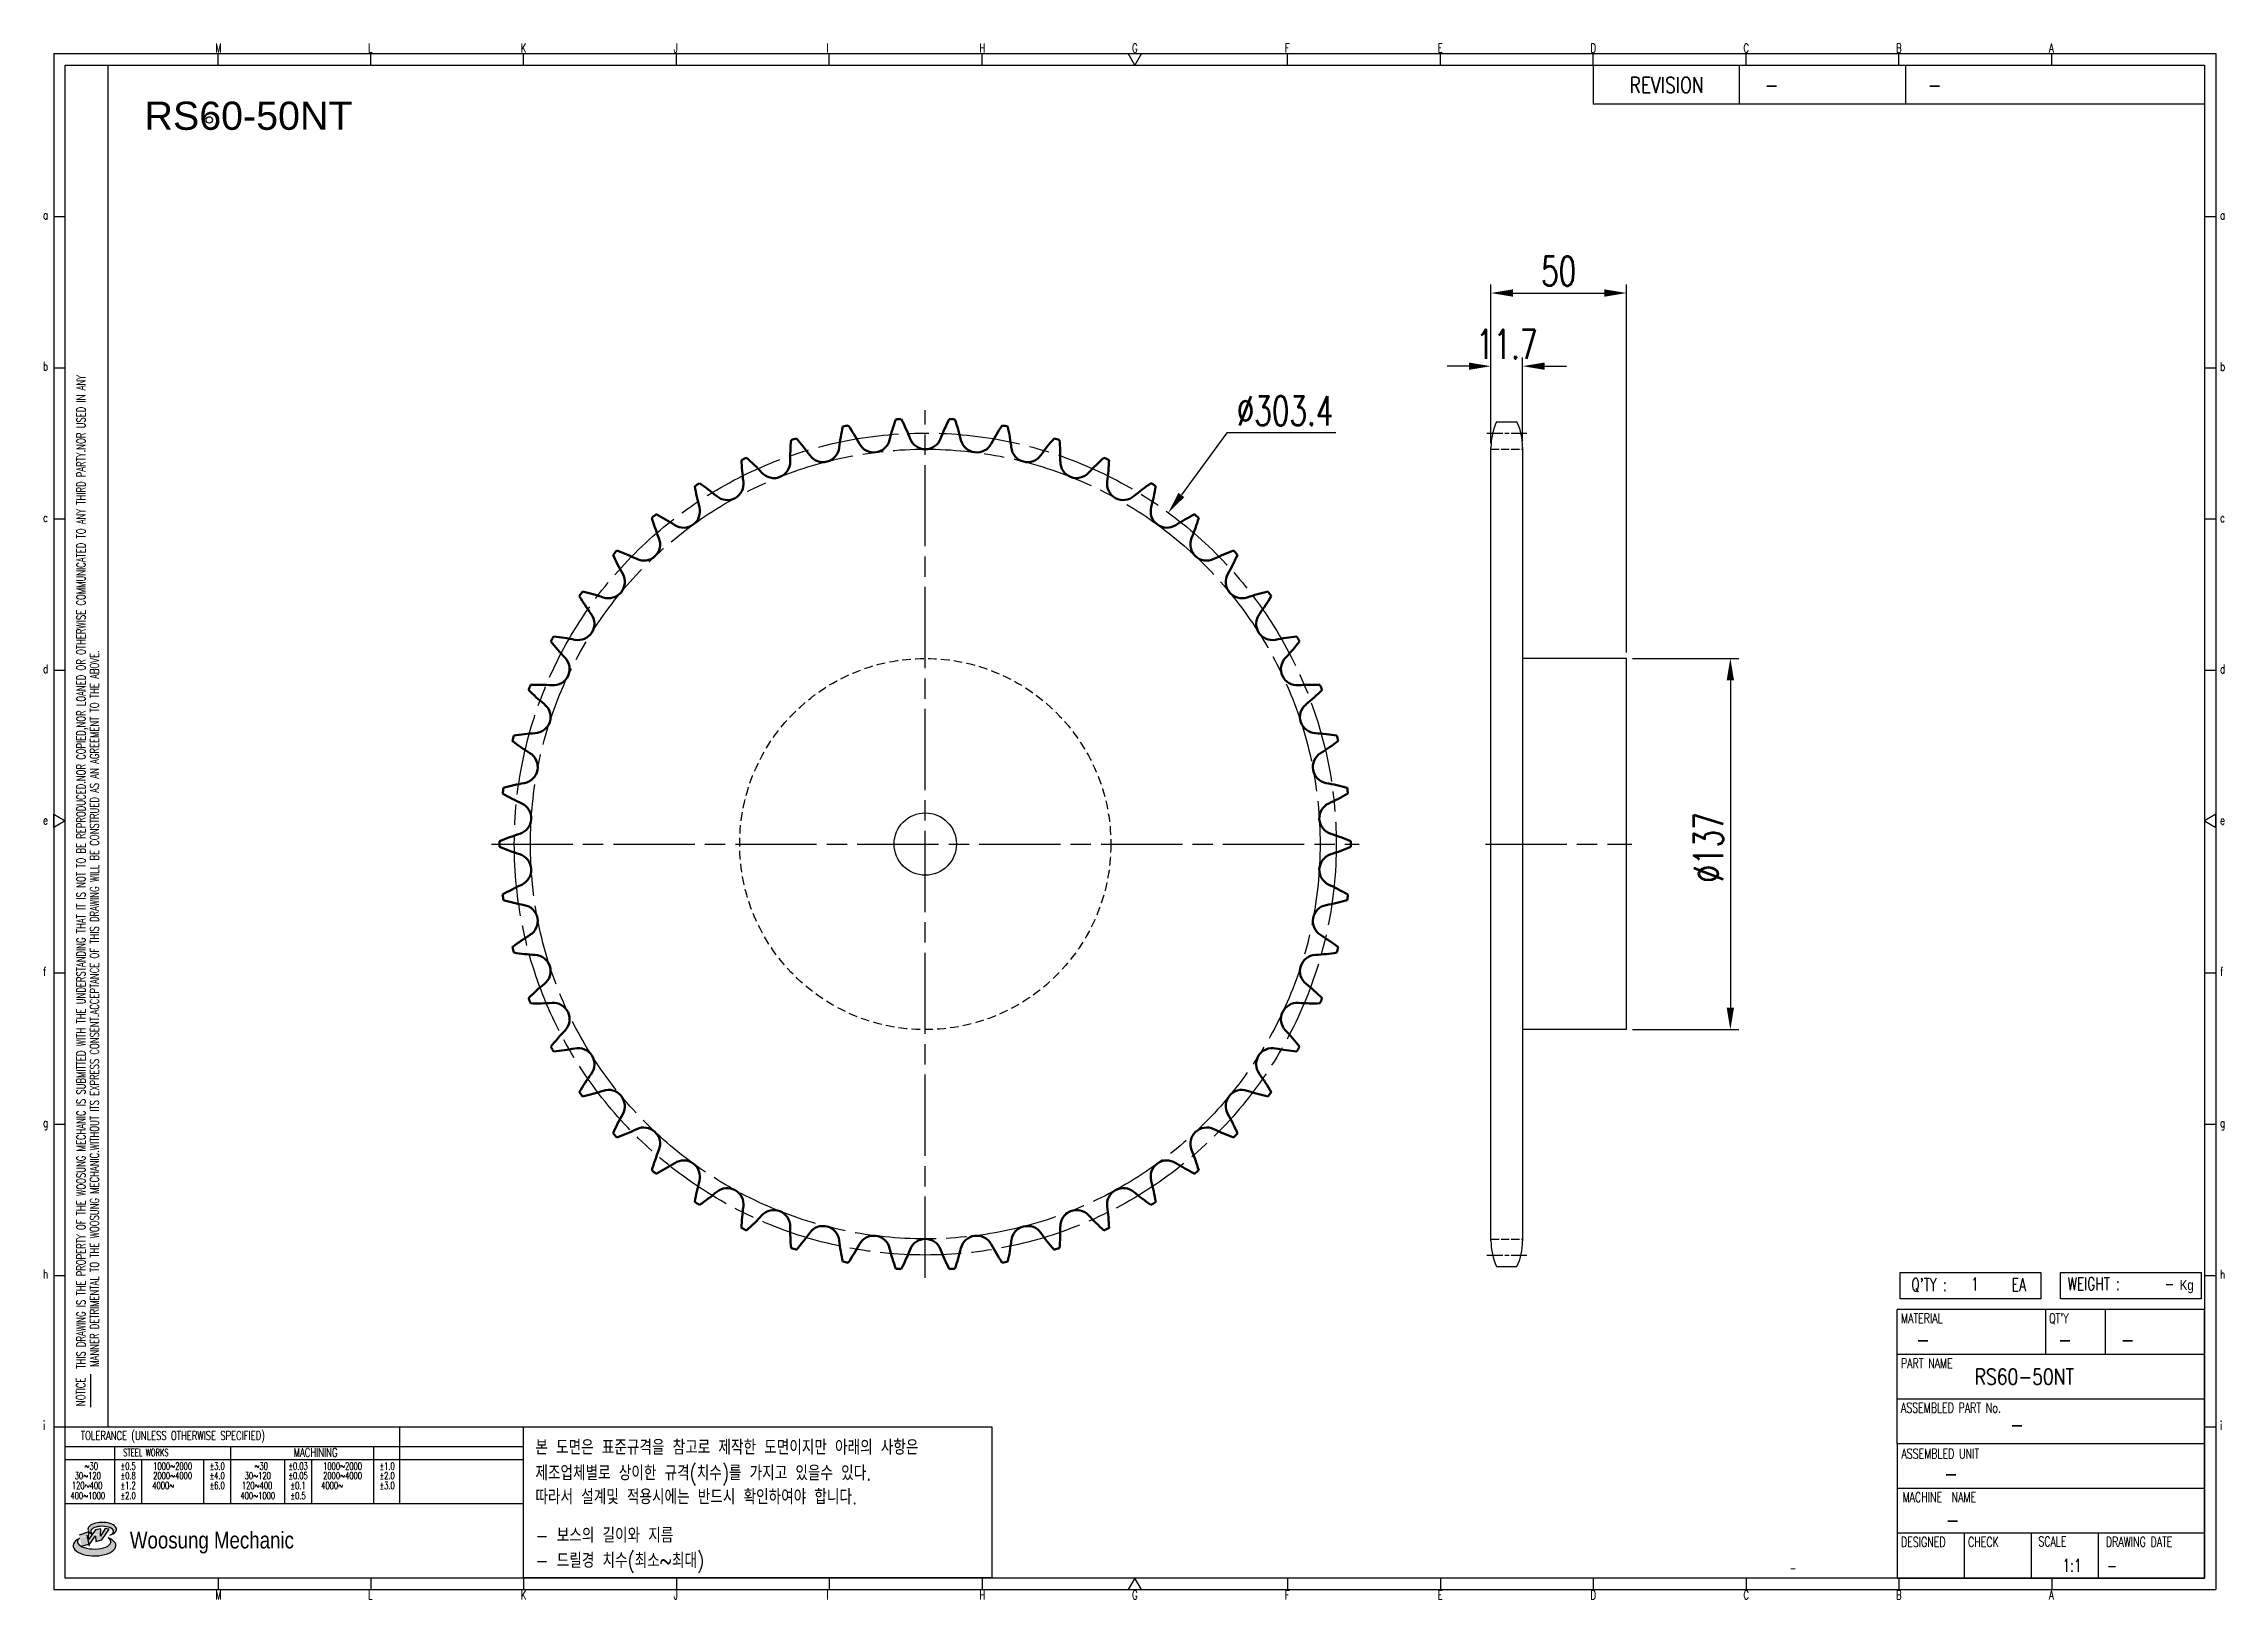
# Model space of a CAD drawing. Header units: millimetres. Extents: x 24103 to 24908, y 28 to 602.
import ezdxf
from ezdxf.enums import TextEntityAlignment as Align

# ---------------------------------------------------------------- set-up
doc = ezdxf.new("R2010")
doc.units = ezdxf.units.MM
for name, pattern in [('AM_ISO02W050', [7.5, 6, -1.5]), ('AM_ISO02W050x2', [3.75, 3, -0.75]), ('AM_ISO08W050', [18, 12, -1.5, 3, -1.5]), ('AM_ISO08W050x2', [9, 6, -0.75, 1.5, -0.75]), ('HIDDEN', [9.525, 6.35, -3.175])]:
    doc.linetypes.add(name, pattern=pattern)
for name, color, linetype, lineweight in [('AM_0N', 7, 'Continuous', 50), ('AM_3N', 6, 'AM_ISO02W050', 25), ('AM_7', 4, 'AM_ISO08W050', 25), ('AM_7N', 4, 'AM_ISO08W050', 25)]:
    doc.layers.add(name, color=color, linetype=linetype, lineweight=lineweight)
for name, color, linetype in [('HL', 2, 'HIDDEN'), ('S-DIM', 7, 'Continuous'), ('TITLE', 7, 'Continuous'), ('도면레이아웃', 7, 'Continuous')]:
    doc.layers.add(name, color=color, linetype=linetype)
doc.styles.add('HAN', font='ROMANS.shx', dxfattribs={"width": 0.7, "bigfont": 'whgtxt.shx'})
doc.styles.add('HKD_ST2', font='romans.shx', dxfattribs={"width": 0.7, "height": 4, "bigfont": '@extfont2.shx'})
doc.styles.add('HSG', font='SIMPLEX.shx', dxfattribs={"width": 0.7, "bigfont": 'HSG.shx'})
doc.styles.add('ROMANS', font='romans.shx', dxfattribs={"width": 0.7, "bigfont": 'whgtxt.shx'})
doc.styles.add('SLDTEXTSTYLE4', font='arial.ttf', dxfattribs={"width": 0.8})
doc.styles.get("Standard").update_dxf_attribs({"font": 'arial.ttf'})
doc.dimstyles.new('APP23', dxfattribs={"dimscale": 4.5, "dimtxt": 2.4, "dimasz": 1.8, "dimexe": 0.7, "dimexo": 0.5, "dimgap": 0.6, "dimtad": 1, "dimtoh": 1, "dimdec": 1, "dimrnd": 0.01, "dimzin": 9, "dimdsep": 46, "dimtxsty": 'HSG', "dimcen": 0, "dimclrd": 1, "dimclre": 1, "dimclrt": 256, "dimazin": 2, "dimtp": 1, "dimtm": 1, "dimtfac": 0.5, "dimtdec": 1, "dimtix": 1, "dimtofl": 0, "dimtmove": 0, "dimatfit": 3, "dimfxl": 0, "dimtvp": 1, "dimtolj": 2, "dimlwd": -1, "dimlwe": -1, "dimarcsym": 0})

# ---------------------------------------------------------------- blocks, each defined once
blk = doc.blocks.new('SUYWSHJH')
at = {"layer": '도면레이아웃'}
h = blk.add_hatch(color=10, dxfattribs=at)
h.paths.add_polyline_path([(1.544, 35.177), (1.554, 34.966), (1.779, 35.034), (2.054, 35.422), (1.908, 35.446), (1.728, 35.167), (1.741, 35.439), (1.547, 35.405), (1.292, 35.041), (1.295, 35.33), (0.943, 35.208), (1.03, 34.8), (1.336, 34.885)])
edge = h.paths.add_edge_path()
edge.add_ellipse((1.795, 35.421), major_axis=(-0.53, 0), ratio=0.487785, start_angle=122.36065, end_angle=403.39574)
edge.add_line((1.411, 35.244), (1.419, 35.261))
edge.add_ellipse((1.798, 35.344), major_axis=(-0.423, 0), ratio=0.444396, start_angle=131.58977, end_angle=386.19408, ccw=False)
edge = h.paths.add_edge_path()
edge.add_ellipse((1.512, 34.815), major_axis=(-0.793, 0), ratio=0.480113, start_angle=314.67633, end_angle=590.85213)
edge.add_ellipse((1.501, 34.958), major_axis=(-0.62, 0), ratio=0.43311, start_angle=331.7024, end_angle=574.42495, ccw=False)
for p, q in [((0, 90.118), (80.15, 90.118)), ((0, 90.118), (0, 33.191)), ((6.089, 89.693), (6.089, 90.118)), ((11.753, 89.693), (11.753, 90.118)), ((17.418, 89.693), (17.418, 90.118)), ((23.082, 89.693), (23.082, 90.118)), ((28.746, 89.693), (28.746, 90.118)), ((34.411, 89.693), (34.411, 90.118)), ((45.739, 89.693), (45.739, 90.118)), ((51.404, 89.693), (51.404, 90.118)), ((57.068, 89.693), (57.068, 90.118)), ((62.732, 89.693), (62.732, 90.118)), ((68.397, 89.693), (68.397, 90.118)), ((74.061, 89.693), (74.061, 90.118)), ((80.15, 90.118), (80.15, 33.191)), ((0, 84.085), (0.425, 84.085)), ((79.725, 84.085), (80.15, 84.085)), ((0, 78.478), (0.425, 78.478)), ((79.725, 78.478), (80.15, 78.478)), ((0, 72.87), (0.425, 72.87)), ((79.725, 72.87), (80.15, 72.87)), ((0, 67.262), (0.425, 67.262)), ((79.725, 67.262), (80.15, 67.262)), ((0, 56.047), (0.425, 56.047)), ((79.725, 56.047), (80.15, 56.047)), ((0, 50.439), (0.425, 50.439)), ((79.725, 50.439), (80.15, 50.439)), ((0, 44.832), (0.425, 44.832)), ((79.725, 44.832), (80.15, 44.832)), ((1.377, 39.947), (1.377, 41.174)), ((0, 39.224), (0.425, 39.224)), ((79.725, 39.224), (80.15, 39.224)), ((0, 33.191), (80.15, 33.191)), ((6.089, 33.616), (6.089, 33.191)), ((11.753, 33.616), (11.753, 33.191)), ((17.418, 33.616), (17.418, 33.191)), ((23.082, 33.616), (23.082, 33.191)), ((28.746, 33.616), (28.746, 33.191)), ((34.411, 33.616), (34.411, 33.191)), ((45.739, 33.616), (45.739, 33.191)), ((51.404, 33.616), (51.404, 33.191)), ((57.068, 33.616), (57.068, 33.191)), ((62.732, 33.616), (62.732, 33.191)), ((68.397, 33.616), (68.397, 33.191)), ((74.061, 33.616), (74.061, 33.191))]:
    blk.add_line(p, q)
at = {"color": 2}
for p, q in [((2.017, 39.224), (2.017, 89.693)), ((0.425, 39.224), (17.418, 39.224)), ((12.816, 39.224), (12.816, 36.382)), ((17.418, 33.616), (17.418, 39.224)), ((0.425, 38.487), (17.418, 38.487)), ((0.425, 38.012), (17.418, 38.012)), ((2.257, 38.487), (2.257, 36.382)), ((3.257, 38.012), (3.257, 36.382)), ((5.557, 38.012), (5.557, 36.382)), ((6.557, 38.5), (6.557, 36.382)), ((8.557, 38.012), (8.557, 36.382)), ((9.557, 38.026), (9.557, 36.382)), ((11.857, 38.487), (11.857, 36.382)), ((0.425, 36.382), (17.418, 36.382))]:
    blk.add_line(p, q, dxfattribs=at)
at = {"color": 6, "ltscale": 0.5}
for p, q in [((57.068, 89.693), (57.068, 88.246)), ((62.47, 89.693), (62.47, 88.246)), ((68.635, 89.693), (68.635, 88.246)), ((79.725, 88.246), (57.068, 88.246)), ((68.336, 38.59), (68.336, 43.563)), ((79.725, 43.563), (68.336, 43.563)), ((73.827, 43.563), (73.827, 41.905)), ((76.037, 43.563), (76.037, 41.905)), ((79.725, 38.59), (79.725, 43.563)), ((79.725, 41.905), (68.336, 41.905)), ((79.725, 40.248), (68.336, 40.248)), ((68.336, 38.59), (68.336, 33.616)), ((79.725, 38.59), (68.336, 38.59)), ((79.725, 33.616), (79.725, 38.59)), ((79.725, 36.932), (68.336, 36.932)), ((79.725, 35.274), (68.336, 35.274)), ((70.822, 33.616), (70.822, 35.274)), ((73.309, 33.616), (73.309, 35.274)), ((75.796, 33.616), (75.796, 35.274)), ((68.336, 33.616), (79.725, 33.616))]:
    blk.add_line(p, q, dxfattribs=at)
for points in [[(40.075, 89.693), (39.83, 90.118), (40.32, 90.118)], [(0.425, 89.693), (79.725, 89.693), (79.725, 33.616), (0.425, 33.616)], [(0.425, 61.679), (0, 61.433), (0, 61.924)], [(79.725, 61.679), (80.15, 61.433), (80.15, 61.924)], [(40.075, 33.616), (39.83, 33.191), (40.32, 33.191)]]:
    blk.add_lwpolyline(points, close=True)
at = {"layer": 'TITLE', "color": 20}
for p, q in [((68.449, 43.961), (68.449, 44.936)), ((68.449, 44.936), (73.654, 44.936)), ((73.654, 44.936), (73.654, 43.961)), ((74.39, 43.961), (74.39, 44.936)), ((74.39, 44.936), (79.595, 44.936)), ((79.595, 44.936), (79.595, 43.961)), ((73.654, 43.961), (68.449, 43.961)), ((79.595, 43.961), (74.39, 43.961))]:
    blk.add_line(p, q, dxfattribs=at)
at = {"layer": '도면레이아웃'}
for p, q in [((1.295, 35.33), (0.943, 35.208)), ((1.03, 34.8), (1.336, 34.885)), ((1.224, 35.208), (1.311, 34.8)), ((1.224, 35.208), (1.224, 35.208)), ((1.547, 35.405), (1.292, 35.041)), ((1.292, 35.041), (1.295, 35.33)), ((1.336, 34.885), (1.544, 35.177)), ((1.419, 35.261), (1.411, 35.244)), ((1.544, 35.177), (1.554, 34.966)), ((1.741, 35.439), (1.547, 35.405)), ((1.554, 34.966), (1.779, 35.034)), ((1.908, 35.446), (1.728, 35.167)), ((1.728, 35.167), (1.741, 35.439)), ((1.779, 35.034), (2.054, 35.422)), ((2.054, 35.422), (1.908, 35.446))]:
    blk.add_line(p, q, dxfattribs=at)
for centre, major_axis, ratio, start_param, end_param in [((1.795, 35.421), (-0.53, 0), 0.487785, 2.135596, 7.040584), ((1.512, 34.815), (-0.793, 0), 0.480113, 5.492138, 10.312315), ((1.501, 34.958), (-0.62, 0), 0.43311, 5.789299, 10.025607), ((1.798, 35.344), (-0.423, 0), 0.444396, 2.296675, 6.740358)]:
    blk.add_ellipse(centre, major_axis=major_axis, ratio=ratio, start_param=start_param, end_param=end_param, dxfattribs=at)
at = {"color": 4, "style": 'HKD_ST2', "width": 0.7}
for s, p in [('M', (5.988, 90.164)), ('L', (11.652, 90.164)), ('K', (17.316, 90.164)), ('J', (22.981, 90.164)), ('I', (28.645, 90.164)), ('H', (34.309, 90.164)), ('G', (39.974, 90.164)), ('F', (45.638, 90.164)), ('E', (51.302, 90.164)), ('D', (56.967, 90.164)), ('C', (62.631, 90.164)), ('B', (68.295, 90.164)), ('A', (73.96, 90.164)), ('a', (-0.395, 83.976)), ('a', (80.305, 83.97)), ('b', (-0.395, 78.368)), ('b', (80.305, 78.362)), ('c', (-0.395, 72.76)), ('c', (80.305, 72.754)), ('d', (-0.395, 67.153)), ('d', (80.305, 67.147)), ('e', (-0.395, 61.545)), ('e', (80.305, 61.539)), ('f', (-0.395, 55.937)), ('f', (80.305, 55.931)), ('g', (-0.395, 50.33)), ('g', (80.305, 50.324)), ('h', (-0.395, 44.722)), ('h', (80.305, 44.716)), ('i', (-0.395, 39.114)), ('i', (80.305, 39.108)), ('M', (5.988, 32.824)), ('L', (11.652, 32.824)), ('K', (17.316, 32.824)), ('J', (22.981, 32.824)), ('I', (28.645, 32.824)), ('H', (34.309, 32.824)), ('G', (39.974, 32.824)), ('F', (45.638, 32.824)), ('E', (51.302, 32.824)), ('D', (56.967, 32.824)), ('C', (62.631, 32.824)), ('B', (68.295, 32.824)), ('A', (73.96, 32.824))]:
    blk.add_text(s, height=0.326, dxfattribs=at).set_placement(p)
for s, height, style, width, p in [('REVISION', 0.5806, 'HAN', 0.8, (58.415, 88.664)), ('-', 0.581, 'HAN', 0.8, (63.426, 88.664)), ('-', 0.581, 'HAN', 0.8, (69.468, 88.664)), ("Q'TY : ", 0.4746, 'HKD_ST2', 0.7, (68.857, 44.253)), ('1', 0.475, 'HKD_ST2', 0.7, (71.071, 44.275)), ('EA', 0.4746, 'HKD_ST2', 0.7, (72.578, 44.253)), ('WEIGHT : ', 0.4746, 'HKD_ST2', 0.7, (74.65, 44.286)), ('-', 0.581, 'HAN', 0.8, (69.029, 42.157)), ('-', 0.581, 'HAN', 0.8, (74.289, 42.157)), ('-', 0.581, 'HAN', 0.8, (76.623, 42.157)), ('-', 0.581, 'HAN', 0.8, (72.515, 39.013)), ('-', 0.581, 'HAN', 0.8, (70.067, 37.189)), ('-', 0.581, 'HAN', 0.8, (70.126, 35.48)), ('1:1', 0.4746, 'HKD_ST2', 0.7, (74.458, 33.848)), ('-', 0.475, 'HKD_ST2', 0.7, (76.112, 33.837))]:
    blk.add_text(s, height=height, dxfattribs=dict(style=style, width=width)).set_placement(p)
at = {"color": 6, "style": 'HKD_ST2', "width": 0.7}
for s, p in [(' THIS DRAWING IS THE PROPERTY OF THE WOOSUNG MECHANIC IS SUBMITTED WITH THE UNDERSTANDING THAT IT IS NOT TO BE REPRODUCED.NOR COPIED,NOR LOANED OR OTHERWISE COMMUNICATED TO ANY THIRD PARTY.NOR USED IN ANY', (1.173, 41.217)), ('MANNER DETRIMENTAL TO THE WOOSUNG MECHANIC.WITHOUT ITS EXPRESS CONSENT.ACCEPTANCE OF THIS DRAWING WILL BE CONSTRUED AS AN AGREEMENT TO THE ABOVE.', (1.672, 41.447))]:
    blk.add_text(s, height=0.326266, rotation=90, dxfattribs=at).set_placement(p)
at = {"style": 'HKD_ST2', "width": 0.7}
blk.add_text('-', height=0.475, dxfattribs=at).set_placement((78.613, 44.286), align=Align.RIGHT)
at = {"color": 4, "style": 'HKD_ST2', "width": 0.7}
for s, height, p in [('MATERIAL', 0.3651, (68.474, 43.425)), ("QT'Y", 0.3651, (73.965, 43.425)), ('PART NAME', 0.3651, (68.474, 41.756)), ('ASSEMBLED PART No.', 0.36511, (68.474, 40.109)), ('ASSEMBLED UNIT', 0.36511, (68.49, 38.408)), ('MACHINE  NAME', 0.36511, (68.532, 36.794)), ('DESIGNED', 0.3651, (68.474, 35.136)), ('CHECK', 0.3651, (70.961, 35.136)), ('SCALE', 0.3651, (73.566, 35.153)), ('DRAWING DATE', 0.36511, (76.071, 35.141))]:
    blk.add_text(s, height=height, dxfattribs=at).set_placement(p, align=Align.TOP_LEFT)
at = {"style": 'HKD_ST2', "width": 0.7}
blk.add_text('NOTICE', height=0.3263, rotation=90, dxfattribs=at).set_placement((1.163, 39.988))
for s, height, style, width, p in [('TOLERANCE (UNLESS OTHERWISE SPECIFIED)', 0.32627, 'HKD_ST2', 0.7, (4.417, 38.896)), ('-', 0.326, 'ROMANS', 0.65, (64.469, 33.975))]:
    blk.add_text(s, height=height, dxfattribs=dict(style=style, width=width)).set_placement(p, align=Align.MIDDLE_CENTER)
at = {"color": 4, "style": 'HKD_ST2', "width": 0.7}
for s, height, p in [('STEEL WORKS', 0.26101, (3.416, 38.268)), ('MACHINING', 0.3263, (9.707, 38.27)), ('%%P0.5', 0.261, (2.757, 37.762)), ('%%P0.8', 0.261, (2.757, 37.411)), ('%%P3.0', 0.261, (6.057, 37.762)), ('%%P4.0', 0.261, (6.057, 37.411)), ('%%P0.03', 0.261, (9.057, 37.762)), ('%%P0.05', 0.261, (9.057, 37.411)), ('%%P1.0', 0.261, (12.357, 37.762)), ('%%P2.0', 0.261, (12.357, 37.411)), ('%%P1.2', 0.261, (2.757, 37.045)), ('%%P2.0', 0.261, (2.757, 36.67)), ('%%P6.0', 0.261, (6.057, 37.045)), ('%%P0.1', 0.261, (9.057, 37.045)), ('%%P0.5', 0.261, (9.057, 36.67)), ('%%P3.0', 0.261, (12.357, 37.045))]:
    blk.add_text(s, height=height, dxfattribs=at).set_placement(p, align=Align.MIDDLE)
for s, height, p in [('30%%126120', 0.261, (1.263, 37.411)), ('%%12630', 0.261, (1.389, 37.762)), ('2000%%1264000', 0.26101, (4.407, 37.411)), ('1000%%1262000', 0.26101, (4.407, 37.762)), ('30%%126120', 0.261, (7.563, 37.411)), ('%%12630', 0.261, (7.689, 37.762)), ('2000%%1264000', 0.26101, (10.707, 37.411)), ('1000%%1262000', 0.26101, (10.707, 37.762)), ('400%%1261000', 0.26101, (1.263, 36.67)), ('120%%126400', 0.26101, (1.237, 37.045)), ('4000%%126', 0.261, (4.061, 37.045)), ('400%%1261000', 0.26101, (7.563, 36.67)), ('120%%126400', 0.26101, (7.537, 37.045)), ('4000%%126', 0.261, (10.321, 37.045))]:
    blk.add_text(s, height=height, dxfattribs=at).set_placement(p, align=Align.MIDDLE_CENTER)
at = {"color": 1, "style": 'SLDTEXTSTYLE4', "width": 0.8}
blk.add_text('Woosung Mechanic', height=0.61957, dxfattribs=at).set_placement((2.822, 34.711))
at = {"layer": 'TITLE', "width": 0.8}
blk.add_text('Kg', height=0.3789, dxfattribs=at).set_placement((78.807, 44.286))
blk = doc.blocks.new('*D2')
at = {"layer": 'Defpoints', "color": 0, "transparency": 16777216}
for p in [(24518.13, 429.1), (24338.67, 184.48)]:
    blk.add_point(p, dxfattribs=at)
at = {"layer": 'S-DIM', "color": 1, "transparency": 16777216}
for p, q in [((24539.77, 458.6), (24522.92, 435.63)), ((24579.91, 458.6), (24539.77, 458.6))]:
    blk.add_line(p, q, dxfattribs=at)
blk.add_solid([(24521.83, 436.43), (24524, 434.83), (24518.13, 429.1)], dxfattribs=at)
at = {"layer": 'S-DIM', "transparency": 16777216, "insert": (24561.19, 466.7), "char_height": 10.8, "attachment_point": 5, "style": 'HSG'}
blk.add_mtext('\\A2;∅303.4', dxfattribs=at)
blk = doc.blocks.new('*D3')
at = {"layer": 'Defpoints', "color": 0, "transparency": 16777216}
for p in [(24648.89, 483.17), (24637.19, 452.53), (24648.89, 453.19)]:
    blk.add_point(p, dxfattribs=at)
at = {"layer": 'S-DIM', "color": 1, "transparency": 16777216}
for p, q in [((24629.09, 483.17), (24620.99, 483.17)), ((24637.19, 454.78), (24637.19, 486.32)), ((24648.89, 455.44), (24648.89, 486.32)), ((24656.99, 483.17), (24665.09, 483.17))]:
    blk.add_line(p, q, dxfattribs=at)
for points in [[(24629.09, 484.52), (24629.09, 481.82), (24637.19, 483.17)], [(24656.99, 484.52), (24656.99, 481.82), (24648.89, 483.17)]]:
    blk.add_solid(points, dxfattribs=at)
at = {"layer": 'S-DIM', "transparency": 16777216, "insert": (24643.04, 491.27), "char_height": 10.8, "attachment_point": 5, "style": 'HSG'}
blk.add_mtext('\\A2;11.7', dxfattribs=at)
blk = doc.blocks.new('*D4')
at = {"layer": 'Defpoints', "color": 0, "transparency": 16777216}
for p in [(24687.19, 510.17), (24637.19, 452.53), (24687.19, 375.29)]:
    blk.add_point(p, dxfattribs=at)
at = {"layer": 'S-DIM', "color": 1, "transparency": 16777216}
for p, q in [((24637.19, 454.78), (24637.19, 513.32)), ((24645.29, 510.17), (24679.09, 510.17)), ((24687.19, 377.54), (24687.19, 513.32))]:
    blk.add_line(p, q, dxfattribs=at)
for points in [[(24645.29, 511.52), (24645.29, 508.82), (24637.19, 510.17)], [(24679.09, 511.52), (24679.09, 508.82), (24687.19, 510.17)]]:
    blk.add_solid(points, dxfattribs=at)
at = {"layer": 'S-DIM', "transparency": 16777216, "insert": (24662.19, 518.27), "char_height": 10.8, "attachment_point": 5, "style": 'HSG'}
blk.add_mtext('\\A2;50', dxfattribs=at)
blk = doc.blocks.new('*D5')
at = {"layer": 'Defpoints', "color": 0, "transparency": 16777216}
for p in [(24687.19, 375.29), (24687.19, 238.29), (24725.56, 238.29)]:
    blk.add_point(p, dxfattribs=at)
at = {"layer": 'S-DIM', "color": 1, "transparency": 16777216}
for p, q in [((24689.44, 375.29), (24728.71, 375.29)), ((24725.56, 367.19), (24725.56, 246.39)), ((24689.44, 238.29), (24728.71, 238.29))]:
    blk.add_line(p, q, dxfattribs=at)
for points in [[(24724.21, 367.19), (24726.91, 367.19), (24725.56, 375.29)], [(24724.21, 246.39), (24726.91, 246.39), (24725.56, 238.29)]]:
    blk.add_solid(points, dxfattribs=at)
at = {"layer": 'S-DIM', "transparency": 16777216, "insert": (24717.46, 305.53), "char_height": 10.8, "attachment_point": 5, "rotation": 90, "style": 'HSG'}
blk.add_mtext('\\A2;%%c137', dxfattribs=at)

msp = doc.modelspace()

# ---------------------------------------------------------------- linework, layer by layer
for p, q in [((24639.27, 462.69), (24646.8, 462.69)), ((24637.19, 160.33), (24637.19, 453.19)), ((24648.89, 453.19), (24648.89, 160.33)), ((24687.19, 375.29), (24648.89, 375.29)), ((24687.19, 238.29), (24687.19, 375.29)), ((24687.19, 238.29), (24648.89, 238.29)), ((24639.27, 150.83), (24646.8, 150.83))]:
    msp.add_line(p, q)
at = {"color": 4}
msp.add_lwpolyline([(24280.14, 91.73), (24453.01, 91.73), (24453.01, 35.89), (24280.14, 35.89)], close=True, dxfattribs=at)
for centre, radius in [((24164.11, 574.04), 1.2), ((24428.4, 306.79), 11.5)]:
    msp.add_circle(centre, radius)
for centre, start, end in [((24659.89, 453.19), 155.25994, 180), ((24626.19, 453.19), 0, 24.74006), ((24659.89, 160.33), 180, 204.74006), ((24626.19, 160.33), 335.25994, 0)]:
    msp.add_arc(centre, 22.7, start, end)
at = {"layer": 'AM_0N'}
for centre, radius, start, end in [((24470.47, 444.68), 74.32, 167.3783, 173.5), ((24428.4, 306.79), 157.11, 100.42625, 101.17375), ((24338.51, 419.51), 74.32, 28.1, 34.2217), ((24487.42, 438.32), 74.32, 160.1783, 166.3), ((24428.4, 306.79), 157.11, 93.22625, 93.97375), ((24353.35, 429.88), 74.32, 20.9, 27.0217), ((24503.44, 429.88), 74.32, 152.9783, 159.1), ((24428.4, 306.79), 157.11, 86.02625, 86.77375), ((24369.37, 438.32), 74.32, 13.7, 19.8217), ((24518.28, 419.51), 74.32, 145.7783, 151.9), ((24428.4, 306.79), 157.11, 78.82625, 79.57375), ((24386.32, 444.68), 74.32, 6.5, 12.6217), ((24452.86, 448.87), 74.32, 174.5783, 180.7), ((24428.4, 306.79), 157.11, 107.62625, 108.37375), ((24325.09, 407.35), 74.32, 35.3, 41.4217), ((24390.66, 453.77), 6.01, 215.3, 353.5), ((24409.38, 457.34), 6.01, 208.1, 346.3), ((24428.4, 458.54), 6.01, 200.9, 339.1), ((24447.42, 457.34), 6.01, 193.7, 331.9), ((24466.14, 453.77), 6.01, 186.5, 324.7), ((24531.7, 407.35), 74.32, 138.5783, 144.7), ((24428.4, 306.79), 157.11, 71.62625, 72.37375), ((24403.93, 448.87), 74.32, 359.3, 5.4217), ((24428.4, 306.79), 157.11, 114.82625, 115.57375), ((24434.86, 450.81), 74.32, 181.7783, 187.9), ((24313.3, 393.61), 74.32, 42.5, 48.6217), ((24372.53, 447.88), 6.01, 222.5, 0.7), ((24484.26, 447.88), 6.01, 179.3, 317.5), ((24543.49, 393.61), 74.32, 131.3783, 137.5), ((24428.4, 306.79), 157.11, 64.42625, 65.17375), ((24421.93, 450.81), 74.32, 352.1, 358.2217), ((24428.4, 306.79), 157.11, 122.02625, 122.77375), ((24416.76, 450.49), 74.32, 188.9783, 195.1), ((24303.33, 378.5), 74.32, 49.7, 55.8217), ((24355.29, 439.77), 6.01, 229.7, 7.9), ((24501.51, 439.77), 6.01, 172.1, 310.3), ((24553.46, 378.5), 74.32, 124.1783, 130.3), ((24428.4, 306.79), 157.11, 57.22625, 57.97375), ((24440.04, 450.49), 74.32, 344.9, 351.0217), ((24428.4, 306.79), 157.11, 129.22625, 129.97375), ((24398.84, 447.89), 74.32, 196.1783, 202.3), ((24295.33, 362.26), 74.32, 56.9, 63.0217), ((24339.2, 429.56), 6.01, 236.9, 15.1), ((24517.6, 429.56), 6.01, 164.9, 303.1), ((24561.47, 362.26), 74.32, 116.9783, 123.1), ((24457.96, 447.89), 74.32, 337.7, 343.8217), ((24428.4, 306.79), 157.11, 50.02625, 50.77375), ((24324.51, 417.41), 6.01, 244.1, 22.3), ((24532.28, 417.41), 6.01, 157.7, 295.9), ((24428.4, 306.79), 157.11, 136.42625, 137.17375), ((24381.39, 443.08), 74.32, 203.3783, 209.5), ((24289.42, 345.15), 74.32, 64.1, 70.2217), ((24567.37, 345.15), 74.32, 109.7783, 115.9), ((24475.41, 443.08), 74.32, 330.5, 336.6217), ((24428.4, 306.79), 157.11, 42.82625, 43.57375), ((24311.47, 403.52), 6.01, 251.3, 29.5), ((24545.33, 403.52), 6.01, 150.5, 288.7), ((24428.4, 306.79), 157.11, 143.62625, 144.37375), ((24364.68, 436.11), 74.32, 210.5783, 216.7), ((24285.71, 327.43), 74.32, 71.3, 77.4217), ((24571.08, 327.43), 74.32, 102.5783, 108.7), ((24492.12, 436.11), 74.32, 323.3, 329.4217), ((24428.4, 306.79), 157.11, 35.62625, 36.37375), ((24300.27, 388.1), 6.01, 258.5, 36.7), ((24556.53, 388.1), 6.01, 143.3, 281.5), ((24428.4, 306.79), 157.11, 150.82625, 151.57375), ((24348.97, 427.1), 74.32, 217.7783, 223.9), ((24284.25, 309.38), 74.32, 78.5, 84.6217), ((24572.54, 309.38), 74.32, 95.3783, 101.5), ((24507.82, 427.1), 74.32, 316.1, 322.2217), ((24428.4, 306.79), 157.11, 28.42625, 29.17375), ((24291.09, 371.4), 6.01, 265.7, 43.9), ((24565.71, 371.4), 6.01, 136.1, 274.3), ((24428.4, 306.79), 157.11, 158.02625, 158.77375), ((24334.52, 416.2), 74.32, 224.9783, 231.1), ((24285.06, 291.29), 74.32, 85.7, 91.8217), ((24571.73, 291.29), 74.32, 88.1783, 94.3), ((24522.28, 416.2), 74.32, 308.9, 315.0217), ((24428.4, 306.79), 157.11, 21.22625, 21.97375), ((24284.07, 353.68), 6.01, 272.9, 51.1), ((24572.72, 353.68), 6.01, 128.9, 267.1), ((24428.4, 306.79), 157.11, 165.22625, 165.97375), ((24288.13, 273.45), 74.32, 92.9, 99.0217), ((24568.66, 273.45), 74.32, 80.9783, 87.1), ((24428.4, 306.79), 157.11, 14.02625, 14.77375), ((24321.54, 403.57), 74.32, 232.1783, 238.3), ((24279.33, 335.22), 6.01, 280.1, 58.3), ((24577.46, 335.22), 6.01, 121.7, 259.9), ((24535.25, 403.57), 74.32, 301.7, 307.8217), ((24428.4, 306.79), 157.11, 172.42625, 173.17375), ((24310.26, 389.42), 74.32, 239.3783, 245.5), ((24293.42, 256.13), 74.32, 100.1, 106.2217), ((24563.38, 256.13), 74.32, 73.7783, 79.9), ((24546.54, 389.42), 74.32, 294.5, 300.6217), ((24428.4, 306.79), 157.11, 6.82625, 7.57375), ((24276.94, 316.32), 6.01, 287.3, 65.5), ((24579.85, 316.32), 6.01, 114.5, 252.7), ((24300.83, 239.62), 74.32, 107.3, 113.4217), ((24428.4, 306.79), 157.11, 179.62625, 180.37375), ((24555.96, 239.62), 74.32, 66.5783, 72.7), ((24428.4, 306.79), 157.11, 359.62625, 0.37375), ((24300.83, 373.96), 74.32, 246.5783, 252.7), ((24276.94, 297.26), 6.01, 294.5, 72.7), ((24579.85, 297.26), 6.01, 107.3, 245.5), ((24555.96, 373.96), 74.32, 287.3, 293.4217), ((24310.26, 224.16), 74.32, 114.5, 120.6217), ((24546.54, 224.16), 74.32, 59.3783, 65.5), ((24428.4, 306.79), 157.11, 186.82625, 187.57375), ((24293.42, 357.44), 74.32, 253.7783, 259.9), ((24279.33, 278.35), 6.01, 301.7, 79.9), ((24577.46, 278.35), 6.01, 100.1, 238.3), ((24563.38, 357.44), 74.32, 280.1, 286.2217), ((24428.4, 306.79), 157.11, 352.42625, 353.17375), ((24321.54, 210), 74.32, 121.7, 127.8217), ((24428.4, 306.79), 157.11, 194.02625, 194.77375), ((24288.13, 340.12), 74.32, 260.9783, 267.1), ((24284.07, 259.89), 6.01, 308.9, 87.1), ((24572.72, 259.89), 6.01, 92.9, 231.1), ((24568.66, 340.12), 74.32, 272.9, 279.0217), ((24535.25, 210), 74.32, 52.1783, 58.3), ((24428.4, 306.79), 157.11, 345.22625, 345.97375), ((24334.52, 197.37), 74.32, 128.9, 135.0217), ((24428.4, 306.79), 157.11, 201.22625, 201.97375), ((24522.28, 197.37), 74.32, 44.9783, 51.1), ((24428.4, 306.79), 157.11, 338.02625, 338.77375), ((24285.06, 322.28), 74.32, 268.1783, 274.3), ((24291.09, 242.17), 6.01, 316.1, 94.3), ((24565.71, 242.17), 6.01, 85.7, 223.9), ((24571.73, 322.28), 74.32, 265.7, 271.8217), ((24348.97, 186.47), 74.32, 136.1, 142.2217), ((24507.82, 186.47), 74.32, 37.7783, 43.9), ((24428.4, 306.79), 157.11, 208.42625, 209.17375), ((24284.25, 304.19), 74.32, 275.3783, 281.5), ((24300.27, 225.47), 6.01, 323.3, 101.5), ((24556.53, 225.47), 6.01, 78.5, 216.7), ((24572.54, 304.19), 74.32, 258.5, 264.6217), ((24428.4, 306.79), 157.11, 330.82625, 331.57375), ((24364.68, 177.46), 74.32, 143.3, 149.4217), ((24492.12, 177.46), 74.32, 30.5783, 36.7), ((24428.4, 306.79), 157.11, 215.62625, 216.37375), ((24285.71, 286.15), 74.32, 282.5783, 288.7), ((24311.47, 210.05), 6.01, 330.5, 108.7), ((24545.33, 210.05), 6.01, 71.3, 209.5), ((24571.08, 286.15), 74.32, 251.3, 257.4217), ((24428.4, 306.79), 157.11, 323.62625, 324.37375), ((24381.39, 170.5), 74.32, 150.5, 156.6217), ((24289.42, 268.43), 74.32, 289.7783, 295.9), ((24324.51, 196.16), 6.01, 337.7, 115.9), ((24532.28, 196.16), 6.01, 64.1, 202.3), ((24567.37, 268.43), 74.32, 244.1, 250.2217), ((24475.41, 170.5), 74.32, 23.3783, 29.5), ((24428.4, 306.79), 157.11, 222.82625, 223.57375), ((24398.84, 165.68), 74.32, 157.7, 163.8217), ((24457.96, 165.68), 74.32, 16.1783, 22.3), ((24428.4, 306.79), 157.11, 316.42625, 317.17375), ((24428.4, 306.79), 157.11, 230.02625, 230.77375), ((24295.33, 251.31), 74.32, 296.9783, 303.1), ((24339.2, 184.01), 6.01, 344.9, 123.1), ((24517.6, 184.01), 6.01, 56.9, 195.1), ((24561.47, 251.31), 74.32, 236.9, 243.0217), ((24428.4, 306.79), 157.11, 309.22625, 309.97375), ((24416.76, 163.09), 74.32, 164.9, 171.0217), ((24303.33, 235.07), 74.32, 304.1783, 310.3), ((24355.29, 173.8), 6.01, 352.1, 130.3), ((24501.51, 173.8), 6.01, 49.7, 187.9), ((24553.46, 235.07), 74.32, 229.7, 235.8217), ((24440.04, 163.09), 74.32, 8.9783, 15.1), ((24428.4, 306.79), 157.11, 237.22625, 237.97375), ((24434.86, 162.76), 74.32, 172.1, 178.2217), ((24313.3, 219.96), 74.32, 311.3783, 317.5), ((24372.53, 165.69), 6.01, 359.3, 137.5), ((24484.26, 165.69), 6.01, 42.5, 180.7), ((24543.49, 219.96), 74.32, 222.5, 228.6217), ((24421.93, 162.76), 74.32, 1.7783, 7.9), ((24428.4, 306.79), 157.11, 302.02625, 302.77375), ((24428.4, 306.79), 157.11, 244.42625, 245.17375), ((24452.86, 164.71), 74.32, 179.3, 185.4217), ((24325.09, 206.22), 74.32, 318.5783, 324.7), ((24390.66, 159.8), 6.01, 6.5, 144.7), ((24409.38, 156.23), 6.01, 13.7, 151.9), ((24428.4, 155.03), 6.01, 20.9, 159.1), ((24447.42, 156.23), 6.01, 28.1, 166.3), ((24466.14, 159.8), 6.01, 35.3, 173.5), ((24531.7, 206.22), 74.32, 215.3, 221.4217), ((24403.93, 164.71), 74.32, 354.5783, 0.7), ((24428.4, 306.79), 157.11, 294.82625, 295.57375), ((24428.4, 306.79), 157.11, 251.62625, 252.37375), ((24470.47, 168.89), 74.32, 186.5, 192.6217), ((24338.51, 194.07), 74.32, 325.7783, 331.9), ((24487.42, 175.25), 74.32, 193.7, 199.8217), ((24353.35, 183.69), 74.32, 332.9783, 339.1), ((24503.44, 183.69), 74.32, 200.9, 207.0217), ((24369.37, 175.25), 74.32, 340.1783, 346.3), ((24518.28, 194.07), 74.32, 208.1, 214.2217), ((24386.32, 168.89), 74.32, 347.3783, 353.5), ((24428.4, 306.79), 157.11, 287.62625, 288.37375), ((24428.4, 306.79), 157.11, 258.82625, 259.57375), ((24428.4, 306.79), 157.11, 266.02625, 266.77375), ((24428.4, 306.79), 157.11, 273.22625, 273.97375), ((24428.4, 306.79), 157.11, 280.42625, 281.17375)]:
    msp.add_arc(centre, radius, start, end, dxfattribs=at)
at = {"layer": 'AM_3N', "linetype": 'AM_ISO02W050x2'}
for p, q in [((24637.19, 452.53), (24648.89, 452.53)), ((24637.19, 160.99), (24648.89, 160.99))]:
    msp.add_line(p, q, dxfattribs=at)
at = {"layer": 'AM_7', "linetype": 'AM_ISO08W050x2', "ltscale": 5}
for p, q in [((24428.4, 146.68), (24428.4, 466.9)), ((24268.29, 306.79), (24588.51, 306.79)), ((24635.19, 306.79), (24689.19, 306.79))]:
    msp.add_line(p, q, dxfattribs=at)
for radius in [151.69, 145.74]:
    msp.add_circle((24428.4, 306.79), radius, dxfattribs=at)
at = {"layer": 'AM_7N', "linetype": 'AM_ISO08W050x2'}
for p, q in [((24635.62, 458.48), (24650.45, 458.48)), ((24635.62, 155.03), (24650.45, 155.03))]:
    msp.add_line(p, q, dxfattribs=at)
at = {"layer": 'HL', "ltscale": 0.5}
msp.add_circle((24428.4, 306.79), 68.5, dxfattribs=at)

# ---------------------------------------------------------------- block references
at = {"xscale": 9.95785099512548, "yscale": 9.95785099512548, "zscale": 9.95785099512548}
msp.add_blockref('SUYWSHJH', (24106.7, -298.86), dxfattribs=at)

# ---------------------------------------------------------------- texts
at = {"color": 2}
msp.add_text('RS60-50NT', height=10.405, dxfattribs=at).set_placement((24140.22, 570.41))
at = {"style": 'HAN', "width": 0.8}
msp.add_text('RS60-50NT', height=5.782, dxfattribs=at).set_placement((24815.77, 107.28))
at = {"color": 4, "style": 'HAN', "width": 0.8}
for s, p in [('본 도면은 표준규격을 참고로 제작한 도면이지만 아래의 사항은', (24284.48, 81.39)), ('제조업체별로 상이한 규격(치수)를 가지고 있을수 있다.', (24284.48, 71.91)), ('따라서 설계및 적용시에는 반드시 확인하여야 합니다.', (24284.48, 63.1)), ('- 보스의 길이와 지름', (24284.48, 48.92)), ('- 드릴경 치수(최소~최대)', (24284.48, 39.6))]:
    msp.add_text(s, height=5.4705, dxfattribs=at).set_placement(p)

# ---------------------------------------------------------------- dimensions: what is measured, and where the dimension line sits
at = {"layer": 'S-DIM'}
dim = msp.add_linear_dim(base=(24687.19, 510.17), p1=(24637.19, 452.53), p2=(24687.19, 375.29), dimstyle='APP23', dxfattribs=at)
dim.commit()
dim.dimension.update_dxf_attribs({"geometry": '*D4', "text_midpoint": (24662.19, 518.27)})
dim = msp.add_linear_dim(base=(24648.89, 483.17), p1=(24637.19, 452.53), p2=(24648.89, 453.19), dimstyle='APP23', dxfattribs=at)
dim.commit()
dim.dimension.update_dxf_attribs({"geometry": '*D3', "text_midpoint": (24643.04, 483.17), "dimtype": 128})
dim = msp.add_diameter_dim_2p(p1=(24338.67, 184.48), p2=(24518.13, 429.1), dimstyle='APP23', dxfattribs=at)
dim.commit()
dim.dimension.update_dxf_attribs({"geometry": '*D2', "text_midpoint": (24561.19, 458.6), "dimtype": 131})
dim = msp.add_linear_dim(base=(24725.56, 238.29), p1=(24687.19, 375.29), p2=(24687.19, 238.29), angle=90, text='%%c<>', dimstyle='APP23', dxfattribs=at)
dim.commit()
dim.dimension.update_dxf_attribs({"geometry": '*D5', "text_midpoint": (24725.56, 305.53), "dimtype": 128})

doc.saveas('drawing.dxf')
